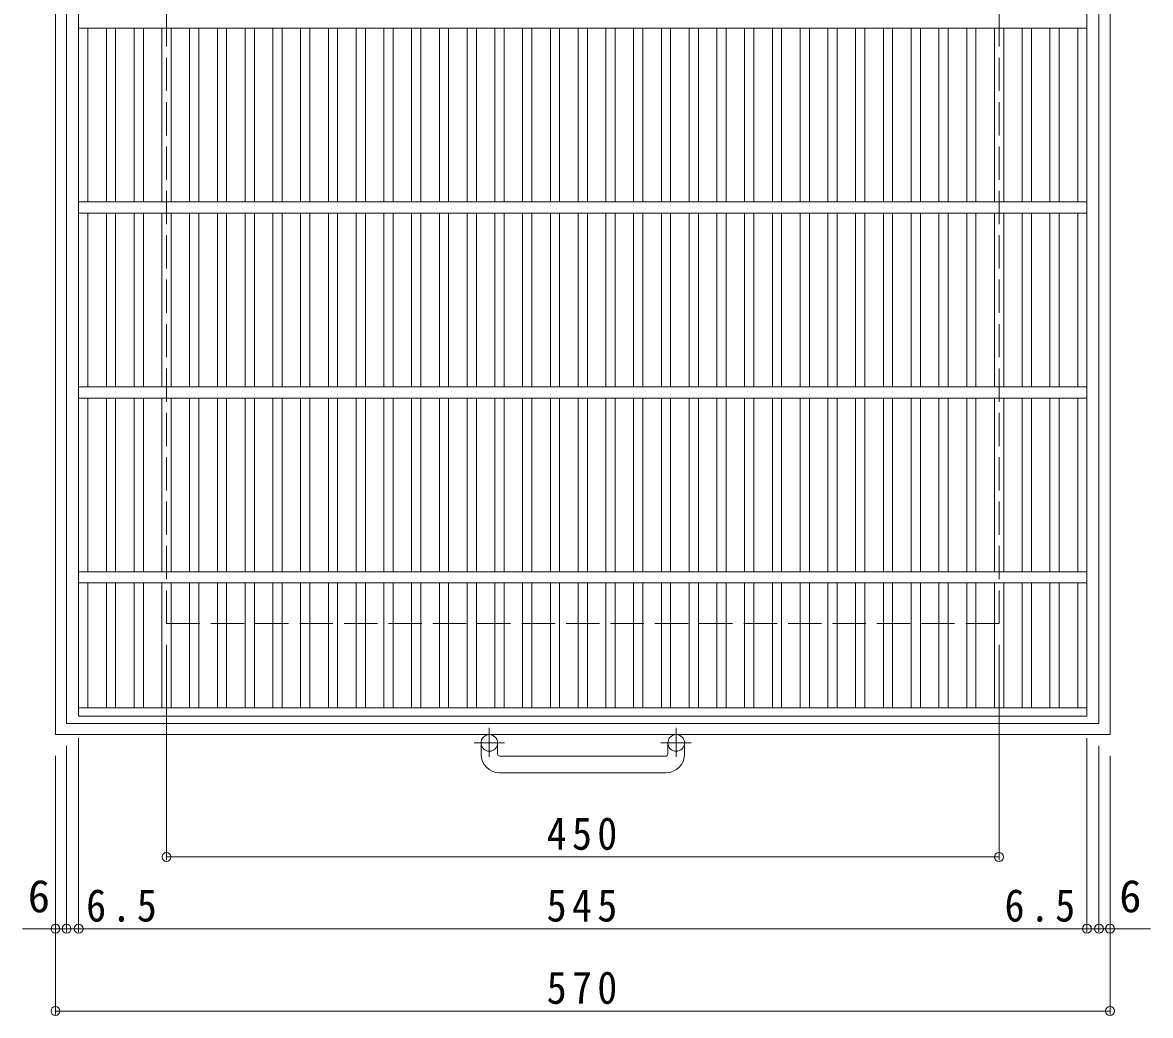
# Model space of a CAD drawing. Units: millimetres, scale not verified. Extents: x -761 to 1049, y -822 to 776.
# Drawn here: x -761 to -152, y -198 to 339 of the extents above; entities that cross this region are included whole.
import ezdxf
from ezdxf.enums import TextEntityAlignment as Align

# ---------------------------------------------------------------- set-up
doc = ezdxf.new("R2010")
doc.units = ezdxf.units.MM
doc.header["$LTSCALE"] = 6
doc.header["$PDMODE"] = 32
doc.header["$PDSIZE"] = 4.8
doc.linetypes.add('CHAIN1', pattern=[8, 5, -1, 1, -1])
doc.linetypes.add('DASHED3', pattern=[4, 3, -1])
for name, color, linetype, lineweight in [('B-1_ピット', 2, 'Continuous', 9), ('B-2_蓋', 3, 'Continuous', 9), ('B-4_寸法', 7, 'Continuous', 9)]:
    doc.layers.add(name, color=color, linetype=linetype, lineweight=lineweight)
doc.styles.add('ＭＳ ゴシック', font='')
doc.styles.get('ＭＳ ゴシック').set_extended_font_data('MS Gothic')

msp = doc.modelspace()

# ---------------------------------------------------------------- linework, layer by layer
at = {"layer": 'B-1_ピット'}
for p, q in [((-743.492, 523.831), (-743.492, -46.17)), ((-173.492, -46.17), (-173.492, 523.831)), ((-737.492, 517.831), (-737.492, -40.169)), ((-179.492, -40.169), (-179.492, 517.831)), ((-737.492, -40.169), (-179.492, -40.169)), ((-743.492, -46.17), (-173.492, -46.17)), ((-513.492, -56.771), (-513.492, -50.67)), ((-504.493, -56.771), (-504.493, -50.67)), ((-412.492, -56.771), (-412.492, -50.67)), ((-403.492, -56.771), (-403.492, -50.67)), ((-503.492, -57.77), (-413.492, -57.77)), ((-413.492, -66.77), (-503.492, -66.77))]:
    msp.add_line(p, q, dxfattribs=at)
at = {"layer": 'B-1_ピット', "linetype": 'DASHED3'}
for p, q in [((-683.492, 463.832), (-683.492, 13.83)), ((-233.492, 13.83), (-233.492, 463.832)), ((-683.492, 13.83), (-233.492, 13.83))]:
    msp.add_line(p, q, dxfattribs=at)
at = {"layer": 'B-1_ピット', "linetype": 'CHAIN1'}
for p, q in [((-508.992, -42.562), (-508.992, -58.16)), ((-407.992, -42.562), (-407.992, -58.16)), ((-500.83, -50.67), (-517.236, -50.67)), ((-399.829, -50.67), (-416.236, -50.67))]:
    msp.add_line(p, q, dxfattribs=at)
at = {"layer": 'B-1_ピット'}
for centre in [(-508.992, -50.67), (-407.993, -50.67)]:
    msp.add_circle(centre, 4.5, dxfattribs=at)
for centre, radius, start, end in [((-503.492, -56.771), 10, 180, 270), ((-503.492, -56.771), 1, 180, 270), ((-413.492, -56.771), 10, 270, 0), ((-413.492, -56.771), 1, 270, 0)]:
    msp.add_arc(centre, radius, start, end, dxfattribs=at)
at = {"layer": 'B-2_蓋'}
for p, q in [((-730.992, 513.831), (-730.992, -36.169)), ((-185.992, -36.169), (-185.992, 513.831)), ((-185.992, 335.83), (-730.992, 335.83)), ((-725.992, 241.831), (-725.992, 335.83)), ((-715.992, 241.831), (-715.992, 335.83)), ((-710.992, 241.831), (-710.992, 335.83)), ((-700.992, 241.831), (-700.992, 335.83)), ((-695.992, 241.831), (-695.992, 335.83)), ((-685.992, 241.831), (-685.992, 335.83)), ((-680.992, 241.831), (-680.992, 335.83)), ((-670.992, 241.831), (-670.992, 335.83)), ((-665.992, 241.831), (-665.992, 335.83)), ((-655.992, 241.831), (-655.992, 335.83)), ((-650.992, 241.831), (-650.992, 335.83)), ((-640.992, 241.831), (-640.992, 335.83)), ((-635.992, 241.831), (-635.992, 335.83)), ((-625.992, 241.831), (-625.992, 335.83)), ((-620.992, 241.831), (-620.992, 335.83)), ((-610.992, 241.831), (-610.992, 335.83)), ((-605.992, 241.831), (-605.992, 335.83)), ((-595.992, 241.831), (-595.992, 335.83)), ((-590.992, 241.831), (-590.992, 335.83)), ((-580.992, 241.831), (-580.992, 335.83)), ((-575.992, 241.831), (-575.992, 335.83)), ((-565.992, 241.831), (-565.992, 335.83)), ((-560.992, 241.831), (-560.992, 335.83)), ((-550.992, 241.831), (-550.992, 335.83)), ((-545.992, 241.831), (-545.992, 335.83)), ((-535.992, 241.831), (-535.992, 335.83)), ((-530.992, 241.831), (-530.992, 335.83)), ((-520.992, 241.831), (-520.992, 335.83)), ((-515.992, 241.831), (-515.992, 335.83)), ((-505.992, 241.831), (-505.992, 335.83)), ((-500.992, 241.831), (-500.992, 335.83)), ((-490.992, 241.831), (-490.992, 335.83)), ((-485.992, 241.831), (-485.992, 335.83)), ((-475.992, 241.831), (-475.992, 335.83)), ((-470.992, 241.831), (-470.992, 335.83)), ((-460.992, 241.831), (-460.992, 335.83)), ((-455.992, 241.831), (-455.992, 335.83)), ((-445.992, 241.831), (-445.992, 335.83)), ((-440.992, 241.831), (-440.992, 335.83)), ((-430.992, 241.831), (-430.992, 335.83)), ((-425.992, 241.831), (-425.992, 335.83)), ((-415.992, 241.831), (-415.992, 335.83)), ((-410.992, 241.831), (-410.992, 335.83)), ((-400.992, 241.831), (-400.992, 335.83)), ((-395.992, 241.831), (-395.992, 335.83)), ((-385.992, 241.831), (-385.992, 335.83)), ((-380.992, 241.831), (-380.992, 335.83)), ((-370.992, 241.831), (-370.992, 335.83)), ((-365.992, 241.831), (-365.992, 335.83)), ((-355.992, 241.831), (-355.992, 335.83)), ((-350.992, 241.831), (-350.992, 335.83)), ((-340.992, 241.831), (-340.992, 335.83)), ((-335.992, 241.831), (-335.992, 335.83)), ((-325.992, 241.831), (-325.992, 335.83)), ((-320.992, 241.831), (-320.992, 335.83)), ((-310.992, 241.831), (-310.992, 335.83)), ((-305.992, 241.831), (-305.992, 335.83)), ((-295.992, 241.831), (-295.992, 335.83)), ((-290.992, 241.831), (-290.992, 335.83)), ((-280.992, 241.831), (-280.992, 335.83)), ((-275.992, 241.831), (-275.992, 335.83)), ((-265.992, 241.831), (-265.992, 335.83)), ((-260.992, 241.831), (-260.992, 335.83)), ((-250.992, 241.831), (-250.992, 335.83)), ((-245.992, 241.831), (-245.992, 335.83)), ((-235.992, 241.831), (-235.992, 335.83)), ((-230.992, 241.831), (-230.992, 335.83)), ((-220.992, 241.831), (-220.992, 335.83)), ((-215.992, 241.831), (-215.992, 335.83)), ((-205.992, 241.831), (-205.992, 335.83)), ((-200.992, 241.831), (-200.992, 335.83)), ((-190.992, 241.831), (-190.992, 335.83)), ((-185.992, 241.831), (-730.992, 241.831)), ((-185.992, 235.83), (-730.992, 235.83)), ((-725.992, 141.831), (-725.992, 235.83)), ((-715.992, 141.831), (-715.992, 235.83)), ((-710.992, 141.831), (-710.992, 235.83)), ((-700.992, 141.831), (-700.992, 235.83)), ((-695.992, 141.831), (-695.992, 235.83)), ((-685.992, 141.831), (-685.992, 235.83)), ((-680.992, 141.831), (-680.992, 235.83)), ((-670.992, 141.831), (-670.992, 235.83)), ((-665.992, 141.831), (-665.992, 235.83)), ((-655.992, 141.831), (-655.992, 235.83)), ((-650.992, 141.831), (-650.992, 235.83)), ((-640.992, 141.831), (-640.992, 235.83)), ((-635.992, 141.831), (-635.992, 235.83)), ((-625.992, 141.831), (-625.992, 235.83)), ((-620.992, 141.831), (-620.992, 235.83)), ((-610.992, 141.831), (-610.992, 235.83)), ((-605.992, 141.831), (-605.992, 235.83)), ((-595.992, 141.831), (-595.992, 235.83)), ((-590.992, 141.831), (-590.992, 235.83)), ((-580.992, 141.831), (-580.992, 235.83)), ((-575.992, 141.831), (-575.992, 235.83)), ((-565.992, 141.831), (-565.992, 235.83)), ((-560.992, 141.831), (-560.992, 235.83)), ((-550.992, 141.831), (-550.992, 235.83)), ((-545.992, 141.831), (-545.992, 235.83)), ((-535.992, 141.831), (-535.992, 235.83)), ((-530.992, 141.831), (-530.992, 235.83)), ((-520.992, 141.831), (-520.992, 235.83)), ((-515.992, 141.831), (-515.992, 235.83)), ((-505.992, 141.831), (-505.992, 235.83)), ((-500.992, 141.831), (-500.992, 235.83)), ((-490.992, 141.831), (-490.992, 235.83)), ((-485.992, 141.831), (-485.992, 235.83)), ((-475.992, 141.831), (-475.992, 235.83)), ((-470.992, 141.831), (-470.992, 235.83)), ((-460.992, 141.831), (-460.992, 235.83)), ((-455.992, 141.831), (-455.992, 235.83)), ((-445.992, 141.831), (-445.992, 235.83)), ((-440.992, 141.831), (-440.992, 235.83)), ((-430.992, 141.831), (-430.992, 235.83)), ((-425.992, 141.831), (-425.992, 235.83)), ((-415.992, 141.831), (-415.992, 235.83)), ((-410.992, 141.831), (-410.992, 235.83)), ((-400.992, 141.831), (-400.992, 235.83)), ((-395.992, 141.831), (-395.992, 235.83)), ((-385.992, 141.831), (-385.992, 235.83)), ((-380.992, 141.831), (-380.992, 235.83)), ((-370.992, 141.831), (-370.992, 235.83)), ((-365.992, 141.831), (-365.992, 235.83)), ((-355.992, 141.831), (-355.992, 235.83)), ((-350.992, 141.831), (-350.992, 235.83)), ((-340.992, 141.831), (-340.992, 235.83)), ((-335.992, 141.831), (-335.992, 235.83)), ((-325.992, 141.831), (-325.992, 235.83)), ((-320.992, 141.831), (-320.992, 235.83)), ((-310.992, 141.831), (-310.992, 235.83)), ((-305.992, 141.831), (-305.992, 235.83)), ((-295.992, 141.831), (-295.992, 235.83)), ((-290.992, 141.831), (-290.992, 235.83)), ((-280.992, 141.831), (-280.992, 235.83)), ((-275.992, 141.831), (-275.992, 235.83)), ((-265.992, 141.831), (-265.992, 235.83)), ((-260.992, 141.831), (-260.992, 235.83)), ((-250.992, 141.831), (-250.992, 235.83)), ((-245.992, 141.831), (-245.992, 235.83)), ((-235.992, 141.831), (-235.992, 235.83)), ((-230.992, 141.831), (-230.992, 235.83)), ((-220.992, 141.831), (-220.992, 235.83)), ((-215.992, 141.831), (-215.992, 235.83)), ((-205.992, 141.831), (-205.992, 235.83)), ((-200.992, 141.831), (-200.992, 235.83)), ((-190.992, 141.831), (-190.992, 235.83)), ((-185.992, 141.831), (-730.992, 141.831)), ((-185.992, 135.83), (-730.992, 135.83)), ((-725.992, 41.831), (-725.992, 135.83)), ((-715.992, 41.831), (-715.992, 135.83)), ((-710.992, 41.831), (-710.992, 135.83)), ((-700.992, 41.831), (-700.992, 135.83)), ((-695.992, 41.831), (-695.992, 135.83)), ((-685.992, 41.831), (-685.992, 135.83)), ((-680.992, 41.831), (-680.992, 135.83)), ((-670.992, 41.831), (-670.992, 135.83)), ((-665.992, 41.831), (-665.992, 135.83)), ((-655.992, 41.831), (-655.992, 135.83)), ((-650.992, 41.831), (-650.992, 135.83)), ((-640.992, 41.831), (-640.992, 135.83)), ((-635.992, 41.831), (-635.992, 135.83)), ((-625.992, 41.831), (-625.992, 135.83)), ((-620.992, 41.831), (-620.992, 135.83)), ((-610.992, 41.831), (-610.992, 135.83)), ((-605.992, 41.831), (-605.992, 135.83)), ((-595.992, 41.831), (-595.992, 135.83)), ((-590.992, 41.831), (-590.992, 135.83)), ((-580.992, 41.831), (-580.992, 135.83)), ((-575.992, 41.831), (-575.992, 135.83)), ((-565.992, 41.831), (-565.992, 135.83)), ((-560.992, 41.831), (-560.992, 135.83)), ((-550.992, 41.831), (-550.992, 135.83)), ((-545.992, 41.831), (-545.992, 135.83)), ((-535.992, 41.831), (-535.992, 135.83)), ((-530.992, 41.831), (-530.992, 135.83)), ((-520.992, 41.831), (-520.992, 135.83)), ((-515.992, 41.831), (-515.992, 135.83)), ((-505.992, 41.831), (-505.992, 135.83)), ((-500.992, 41.831), (-500.992, 135.83)), ((-490.992, 41.831), (-490.992, 135.83)), ((-485.992, 41.831), (-485.992, 135.83)), ((-475.992, 41.831), (-475.992, 135.83)), ((-470.992, 41.831), (-470.992, 135.83)), ((-460.992, 41.831), (-460.992, 135.83)), ((-455.992, 41.831), (-455.992, 135.83)), ((-445.992, 41.831), (-445.992, 135.83)), ((-440.992, 41.831), (-440.992, 135.83)), ((-430.992, 41.831), (-430.992, 135.83)), ((-425.992, 41.831), (-425.992, 135.83)), ((-415.992, 41.831), (-415.992, 135.83)), ((-410.992, 41.831), (-410.992, 135.83)), ((-400.992, 41.831), (-400.992, 135.83)), ((-395.992, 41.831), (-395.992, 135.83)), ((-385.992, 41.831), (-385.992, 135.83)), ((-380.992, 41.831), (-380.992, 135.83)), ((-370.992, 41.831), (-370.992, 135.83)), ((-365.992, 41.831), (-365.992, 135.83)), ((-355.992, 41.831), (-355.992, 135.83)), ((-350.992, 41.831), (-350.992, 135.83)), ((-340.992, 41.831), (-340.992, 135.83)), ((-335.992, 41.831), (-335.992, 135.83)), ((-325.992, 41.831), (-325.992, 135.83)), ((-320.992, 41.831), (-320.992, 135.83)), ((-310.992, 41.831), (-310.992, 135.83)), ((-305.992, 41.831), (-305.992, 135.83)), ((-295.992, 41.831), (-295.992, 135.83)), ((-290.992, 41.831), (-290.992, 135.83)), ((-280.992, 41.831), (-280.992, 135.83)), ((-275.992, 41.831), (-275.992, 135.83)), ((-265.992, 41.831), (-265.992, 135.83)), ((-260.992, 41.831), (-260.992, 135.83)), ((-250.992, 41.831), (-250.992, 135.83)), ((-245.992, 41.831), (-245.992, 135.83)), ((-235.992, 41.831), (-235.992, 135.83)), ((-230.992, 41.831), (-230.992, 135.83)), ((-220.992, 41.831), (-220.992, 135.83)), ((-215.992, 41.831), (-215.992, 135.83)), ((-205.992, 41.831), (-205.992, 135.83)), ((-200.992, 41.831), (-200.992, 135.83)), ((-190.992, 41.831), (-190.992, 135.83)), ((-185.992, 41.831), (-730.992, 41.831)), ((-185.992, 35.83), (-730.992, 35.83)), ((-725.992, -31.669), (-725.992, 35.83)), ((-715.992, -31.669), (-715.992, 35.83)), ((-710.992, -31.669), (-710.992, 35.83)), ((-700.992, -31.669), (-700.992, 35.83)), ((-695.992, -31.669), (-695.992, 35.83)), ((-685.992, -31.669), (-685.992, 35.83)), ((-680.992, -31.669), (-680.992, 35.83)), ((-670.992, -31.669), (-670.992, 35.83)), ((-665.992, -31.669), (-665.992, 35.83)), ((-655.992, -31.669), (-655.992, 35.83)), ((-650.992, -31.669), (-650.992, 35.83)), ((-640.992, -31.669), (-640.992, 35.83)), ((-635.992, -31.669), (-635.992, 35.83)), ((-625.992, -31.669), (-625.992, 35.83)), ((-620.992, -31.669), (-620.992, 35.83)), ((-610.992, -31.669), (-610.992, 35.83)), ((-605.992, -31.669), (-605.992, 35.83)), ((-595.992, -31.669), (-595.992, 35.83)), ((-590.992, -31.669), (-590.992, 35.83)), ((-580.992, -31.669), (-580.992, 35.83)), ((-575.992, -31.669), (-575.992, 35.83)), ((-565.992, -31.669), (-565.992, 35.83)), ((-560.992, -31.669), (-560.992, 35.83)), ((-550.992, -31.669), (-550.992, 35.83)), ((-545.992, -31.669), (-545.992, 35.83)), ((-535.992, -31.669), (-535.992, 35.83)), ((-530.992, -31.669), (-530.992, 35.83)), ((-520.992, -31.669), (-520.992, 35.83)), ((-515.992, -31.669), (-515.992, 35.83)), ((-505.992, -31.669), (-505.992, 35.83)), ((-500.992, -31.669), (-500.992, 35.83)), ((-490.992, -31.669), (-490.992, 35.83)), ((-485.992, -31.669), (-485.992, 35.83)), ((-475.992, -31.669), (-475.992, 35.83)), ((-470.992, -31.669), (-470.992, 35.83)), ((-460.992, -31.669), (-460.992, 35.83)), ((-455.992, -31.669), (-455.992, 35.83)), ((-445.992, -31.669), (-445.992, 35.83)), ((-440.992, -31.669), (-440.992, 35.83)), ((-430.992, -31.669), (-430.992, 35.83)), ((-425.992, -31.669), (-425.992, 35.83)), ((-415.992, -31.669), (-415.992, 35.83)), ((-410.992, -31.669), (-410.992, 35.83)), ((-400.992, -31.669), (-400.992, 35.83)), ((-395.992, -31.669), (-395.992, 35.83)), ((-385.992, -31.669), (-385.992, 35.83)), ((-380.992, -31.669), (-380.992, 35.83)), ((-370.992, -31.669), (-370.992, 35.83)), ((-365.992, -31.669), (-365.992, 35.83)), ((-355.992, -31.669), (-355.992, 35.83)), ((-350.992, -31.669), (-350.992, 35.83)), ((-340.992, -31.669), (-340.992, 35.83)), ((-335.992, -31.669), (-335.992, 35.83)), ((-325.992, -31.669), (-325.992, 35.83)), ((-320.992, -31.669), (-320.992, 35.83)), ((-310.992, -31.669), (-310.992, 35.83)), ((-305.992, -31.669), (-305.992, 35.83)), ((-295.992, -31.669), (-295.992, 35.83)), ((-290.992, -31.669), (-290.992, 35.83)), ((-280.992, -31.669), (-280.992, 35.83)), ((-275.992, -31.669), (-275.992, 35.83)), ((-265.992, -31.669), (-265.992, 35.83)), ((-260.992, -31.669), (-260.992, 35.83)), ((-250.992, -31.669), (-250.992, 35.83)), ((-245.992, -31.669), (-245.992, 35.83)), ((-235.992, -31.669), (-235.992, 35.83)), ((-230.992, -31.669), (-230.992, 35.83)), ((-220.992, -31.669), (-220.992, 35.83)), ((-215.992, -31.669), (-215.992, 35.83)), ((-205.992, -31.669), (-205.992, 35.83)), ((-200.992, -31.669), (-200.992, 35.83)), ((-190.992, -31.669), (-190.992, 35.83)), ((-185.992, -31.669), (-730.992, -31.669)), ((-185.992, -36.169), (-730.992, -36.169))]:
    msp.add_line(p, q, dxfattribs=at)
at = {"layer": 'B-4_寸法'}
for p, q in [((-683.492, 2.294), (-683.492, -114.108)), ((-233.492, 2.294), (-233.492, -114.108)), ((-730.992, -152.92), (-730.992, -48.169)), ((-185.992, -152.92), (-185.992, -48.169)), ((-737.492, -152.92), (-737.492, -52.169)), ((-179.492, -152.92), (-179.492, -52.169)), ((-743.492, -57.705), (-743.492, -197.403)), ((-173.492, -57.705), (-173.492, -197.403)), ((-683.492, -112.308), (-233.492, -112.308)), ((-761.28, -151.12), (-737.492, -151.12)), ((-737.492, -151.12), (-730.992, -151.12)), ((-730.992, -151.12), (-185.992, -151.12)), ((-185.992, -151.12), (-179.492, -151.12)), ((-179.492, -151.12), (-151.664, -151.12)), ((-743.492, -195.603), (-173.492, -195.603))]:
    msp.add_line(p, q, dxfattribs=at)
for p in [(-683.492, -112.308), (-233.492, -112.308), (-743.492, -151.12), (-737.492, -151.12), (-730.992, -151.12), (-185.992, -151.12), (-179.492, -151.12), (-173.492, -151.12), (-743.492, -195.603), (-173.492, -195.603)]:
    msp.add_point(p, dxfattribs=at)

# ---------------------------------------------------------------- texts
at = {"layer": 'B-4_寸法', "color": 2, "style": 'ＭＳ ゴシック'}
for p in [(-758.42, -147.52), (-168.501, -147.52)]:
    msp.add_text('6', height=17.6, dxfattribs=at).set_placement(p, align=Align.BOTTOM_LEFT)
at = {"layer": 'B-4_寸法', "color": 2, "char_height": 17.6, "attachment_point": 7, "style": 'ＭＳ ゴシック'}
for s, insert in [('\\T1.27;\\W0.9;450', (-477.992, -108.708)), ('\\T1.27;\\W0.9;6.5', (-726.898, -147.52)), ('\\T1.27;\\W0.9;545', (-477.992, -147.52)), ('\\T1.27;\\W0.9;6.5', (-230.527, -147.52)), ('\\T1.27;\\W0.9;570', (-477.992, -192.003))]:
    msp.add_mtext(s, dxfattribs=dict(at, insert=insert))

doc.saveas('drawing.dxf')
